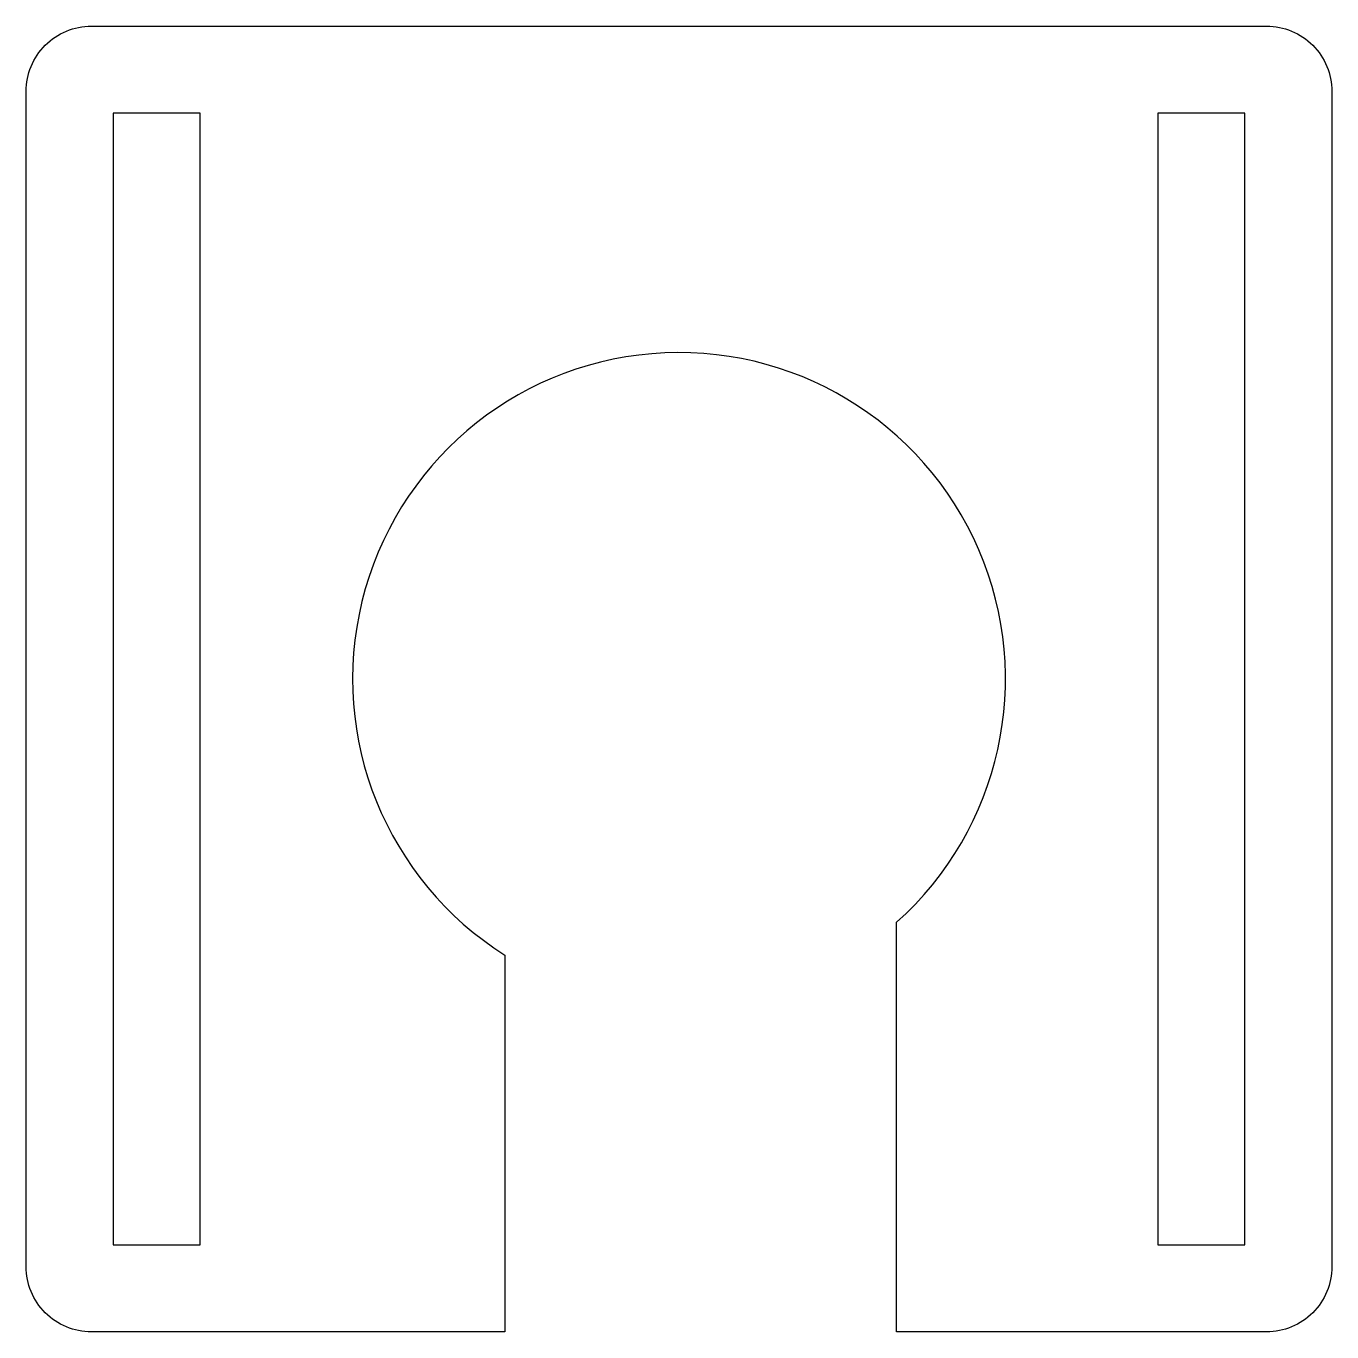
# Model space of a CAD drawing. Header units: millimetres. Extents: x -69.8 to -39.8, y -90 to -60.
import ezdxf

# ---------------------------------------------------------------- set-up
doc = ezdxf.new("R2010")
doc.units = ezdxf.units.MM
doc.layers.get('0').update_dxf_attribs({"linetype": 'CONTINUOUS'})

msp = doc.modelspace()

# ---------------------------------------------------------------- linework, layer by layer
msp.add_lwpolyline([(-49.762, -90), (-49.762, -80.59, 2.986897), (-58.762, -81.344), (-58.762, -90), (-68.262, -90, -0.414214), (-69.762, -88.5), (-69.762, -61.5, -0.414214), (-68.262, -60), (-41.262, -60, -0.414214), (-39.762, -61.5), (-39.762, -88.5, -0.414214), (-41.262, -90)], format="xyb", close=True)
for points in [[(-67.762, -88), (-65.762, -88), (-65.762, -62), (-67.762, -62)], [(-43.762, -88), (-41.762, -88), (-41.762, -62), (-43.762, -62)]]:
    msp.add_lwpolyline(points, close=True)

doc.saveas('drawing.dxf')
